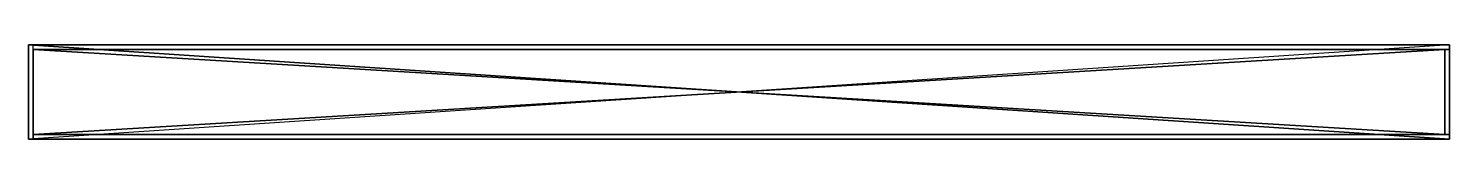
# Model space of a CAD drawing. Header units: millimetres. Extents: x 0 to 300, y 10 to 30.
import ezdxf

# ---------------------------------------------------------------- set-up
doc = ezdxf.new("R2010")
doc.units = ezdxf.units.MM
doc.layers.add('Aluminio', color=253, linetype='Continuous')
doc.layers.add('Led', color=255, linetype='Continuous')

msp = doc.modelspace()

# ---------------------------------------------------------------- linework, layer by layer
at = {"layer": 'Aluminio', "extrusion": (-1, 2e-16, 0)}
for p, q in [((300.01, 29.81), (0.01, 29.81)), ((0.01, 29.81), (0.01, 9.81)), ((300.01, 29.81, 9), (0.01, 29.81, 9)), ((0.01, 29.81, 9), (0.01, 9.81, 9)), ((0.01, 29.81, 9), (0.01, 29.81)), ((1.01, 28.81, 9), (299.01, 28.81, 9)), ((1.01, 28.81, 9), (1.01, 10.81, 9)), ((299.01, 28.81, 9), (299.01, 28.81, 9)), ((299.01, 10.81, 9), (299.01, 28.81, 9)), ((300.01, 29.81), (300.01, 9.81)), ((300.01, 9.81, 9), (300.01, 29.81, 9)), ((300.01, 29.81, 9), (300.01, 29.81)), ((0.01, 9.81), (300.01, 9.81)), ((0.01, 9.81, 9), (300.01, 9.81, 9)), ((0.01, 9.81, 9), (0.01, 9.81)), ((1.01, 10.81, 9), (299.01, 10.81, 9)), ((299.01, 10.81, 9), (299.01, 10.81, 9)), ((299.01, 10.81, 9), (299.01, 10.81, 9)), ((299.01, 10.81, 9), (299.01, 10.81, 9)), ((299.01, 10.81, 9), (299.01, 10.81, 9)), ((300.01, 9.81), (300.01, 9.81, 9))]:
    msp.add_line(p, q, dxfattribs=at)
at = {"layer": 'Aluminio'}
for p, q in [((1.01, 29.81, 9), (0.01, 29.81, 9)), ((0.01, 29.81, 9), (0.01, 9.81, 9)), ((300.01, 29.81), (0.01, 9.81)), ((300.01, 9.81), (0.01, 29.81)), ((0.01, 29.81), (0.01, 9.81)), ((0.01, 29.81), (300.01, 29.81)), ((1.01, 29.81, 9), (0.01, 29.81, 9)), ((0.01, 29.81, 9), (0.01, 9.81, 9)), ((0.01, 29.81, 9), (0.01, 9.81)), ((1.01, 28.81, 9), (1.01, 29.81, 9)), ((1.01, 28.81, 9), (1.01, 29.81, 9)), ((1.01, 29.81, 9), (300.01, 29.81, 9)), ((1.01, 9.81, 9), (1.01, 29.81, 9)), ((300.01, 28.81, 9), (1.01, 28.81, 9)), ((299.01, 10.81, 9), (299.01, 28.81, 9)), ((299.01, 28.81, 9), (300.01, 28.81, 9)), ((300.01, 29.81, 9), (300.01, 28.81, 9)), ((300.01, 29.81), (300.01, 9.81)), ((300.01, 9.81, 9), (300.01, 29.81)), ((300.01, 28.81, 9), (300.01, 10.81, 9)), ((1.01, 9.81, 9), (0.01, 9.81, 9)), ((0.01, 9.81), (300.01, 9.81)), ((0.01, 9.81, 9), (1.01, 9.81, 9)), ((1.01, 10.81, 9), (1.01, 9.81, 9)), ((300.01, 10.81, 9), (1.01, 10.81, 9)), ((1.01, 9.81, 9), (300.01, 9.81, 9)), ((300.01, 10.81, 9), (299.01, 10.81, 9)), ((300.01, 9.81, 9), (300.01, 10.81, 9))]:
    msp.add_line(p, q, dxfattribs=at)
for points in [[(0.01, 29.81), (0.01, 29.81, 9), (0.01, 9.81, 9), (0.01, 9.81)], [(300.01, 29.81, 9), (300.01, 29.81), (0.01, 29.81), (0.01, 29.81, 9)], [(0.01, 29.81, 9), (0.01, 9.81, 9), (1.01, 9.81, 9), (1.01, 29.81, 9)], [(300.01, 9.81), (300.01, 29.81), (0.01, 9.81)], [(0.01, 9.81), (0.01, 29.81), (300.01, 9.81)], [(300.01, 29.81), (0.01, 29.81), (300.01, 9.81)], [(0.01, 29.81, 9), (0.01, 9.81), (0.01, 9.81, 9), (0.01, 29.81, 9)], [(0.01, 29.81, 9), (0.01, 29.81), (0.01, 9.81), (0.01, 29.81, 9)], [(300.01, 29.81, 9), (300.01, 28.81, 9), (1.01, 28.81, 9), (1.01, 29.81, 9)], [(1.01, 28.81, 9), (1.01, 10.81, 9), (299.01, 10.81, 9), (299.01, 28.81, 9)], [(299.01, 10.81, 9), (300.01, 10.81, 9), (300.01, 28.81, 9), (299.01, 28.81, 9)], [(300.01, 29.81, 9), (300.01, 9.81, 9), (300.01, 9.81), (300.01, 29.81)], [(300.01, 9.81, 9), (300.01, 9.81), (300.01, 29.81), (300.01, 9.81, 9)], [(300.01, 29.81), (300.01, 29.81, 9), (300.01, 9.81, 9), (300.01, 29.81)], [(0.01, 9.81), (0.01, 9.81, 9), (300.01, 9.81, 9), (300.01, 9.81)], [(1.01, 10.81, 9), (1.01, 9.81, 9), (300.01, 9.81, 9), (300.01, 10.81, 9)]]:
    msp.add_3dface(points, dxfattribs=at)
at = {"layer": 'Led', "extrusion": (-1, 2e-16, 0)}
for p, q in [((1.01, 28.81, 9), (1.01, 10.81, 9)), ((299.01, 28.81, 9), (1.01, 28.81, 9)), ((299.01, 10.81, 9), (299.01, 28.81, 9)), ((1.01, 10.81, 9), (299.01, 10.81, 9))]:
    msp.add_line(p, q, dxfattribs=at)
at = {"layer": 'Led'}
for p, q in [((1.01, 10.81, 9), (1.01, 28.81, 9)), ((1.01, 28.81, 9), (299.01, 28.81, 9)), ((1.01, 10.81, 9), (299.01, 28.81, 9)), ((1.01, 28.81, 9), (1.01, 28.81, 9.13)), ((1.01, 28.81, 9.13), (1.01, 10.81, 9.13)), ((299.01, 28.81, 9.13), (1.01, 28.81, 9.13)), ((1.01, 28.81, 9.13), (299.01, 10.81, 9.13)), ((299.01, 28.81, 9), (299.01, 10.81, 9)), ((299.01, 10.81, 9.13), (299.01, 28.81, 9.13)), ((299.01, 28.81, 9), (299.01, 28.81, 9.13)), ((299.01, 10.81, 9), (1.01, 10.81, 9)), ((1.01, 10.81, 9), (1.01, 10.81, 9.13)), ((1.01, 10.81, 9.13), (299.01, 10.81, 9.13)), ((299.01, 10.81, 9), (299.01, 10.81, 9.13))]:
    msp.add_line(p, q, dxfattribs=at)
for points in [[(1.01, 28.81, 9), (1.01, 10.81, 9), (299.01, 10.81, 9), (299.01, 28.81, 9)], [(299.01, 10.81, 9), (299.01, 28.81, 9), (1.01, 28.81, 9), (1.01, 10.81, 9)], [(1.01, 10.81, 9), (1.01, 28.81, 9), (299.01, 28.81, 9)], [(299.01, 28.81, 9), (299.01, 10.81, 9), (1.01, 10.81, 9)], [(1.01, 10.81, 9), (1.01, 28.81, 9), (299.01, 28.81, 9), (299.01, 10.81, 9)], [(1.01, 28.81, 9.13), (1.01, 28.81, 9), (1.01, 10.81, 9), (1.01, 10.81, 9.13)], [(299.01, 28.81, 9.13), (299.01, 28.81, 9), (1.01, 28.81, 9), (1.01, 28.81, 9.13)], [(299.01, 10.81, 9.13), (299.01, 28.81, 9.13), (1.01, 28.81, 9.13)], [(1.01, 28.81, 9.13), (1.01, 10.81, 9.13), (299.01, 10.81, 9.13)], [(299.01, 10.81, 9.13), (299.01, 10.81, 9), (299.01, 28.81, 9), (299.01, 28.81, 9.13)], [(299.01, 10.81, 9.13), (299.01, 10.81, 9), (1.01, 10.81, 9), (1.01, 10.81, 9.13)]]:
    msp.add_3dface(points, dxfattribs=at)

doc.saveas('drawing.dxf')
